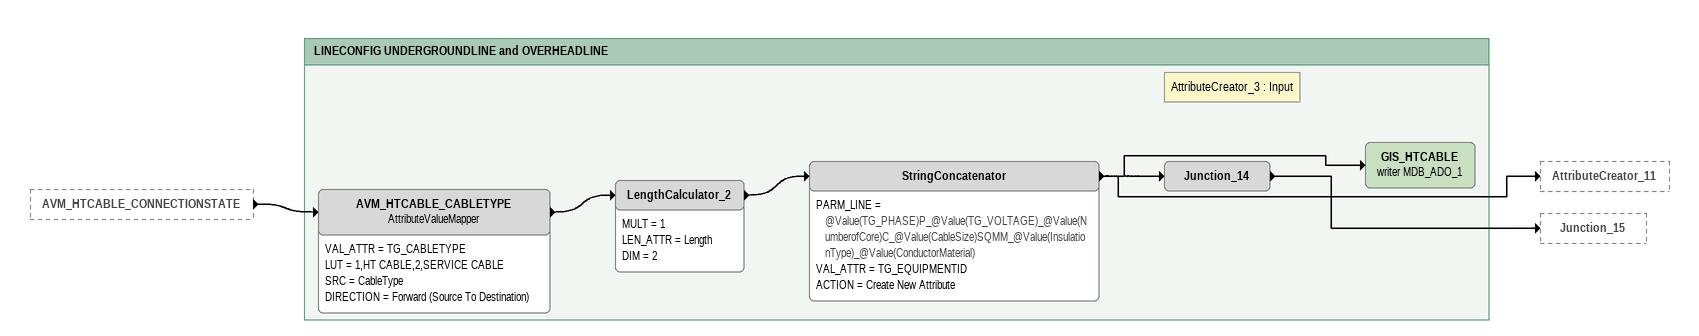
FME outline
AVM_HTCABLE_CONNECTIONSTATE [outside]
    -> AVM_HTCABLE_CABLETYPE

Bookmark: LINECONFIG UNDERGROUNDLINE and OVERHEADLINE
AVM_HTCABLE_CABLETYPE: AttributeValueMapper
    VAL_ATTR = TG_CABLETYPE
    LUT = 1,HT CABLE,2,SERVICE CABLE
    SRC = CableType
    DIRECTION = Forward (Source To Destination)
    -> LengthCalculator_2
LengthCalculator_2
    MULT = 1
    LEN_ATTR = Length
    DIM = 2
    -> StringConcatenator
StringConcatenator
    PARM_LINE = @Value(TG_PHASE)P_@Value(TG_VOLTAGE)_@Value(NumberofCore)C_@Value(CableSize)SQMM_@Value(InsulationType)_@Value(ConductorMaterial)
    VAL_ATTR = TG_EQUIPMENTID
    ACTION = Create New Attribute
    -> AttributeCreator_11
    -> GIS_HTCABLE (writer MDB_ADO_1)
    -> Junction_14
GIS_HTCABLE (writer MDB_ADO_1)
Note: AttributeCreator_3 : Input
Junction_14
    -> Junction_15
